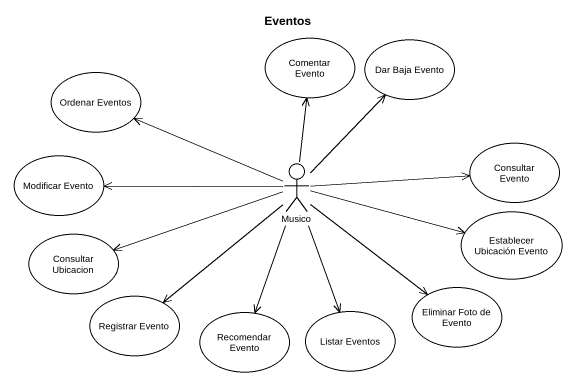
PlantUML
@startuml
title Eventos
usecase "Ordenar Eventos" as Ordenar_Eventos
usecase "Comentar Evento" as Comentar_Evento
usecase "Dar Baja Evento" as Dar_Baja_Evento
usecase "Consultar Evento" as Consultar_Evento
usecase "Modificar Evento" as Modificar_Evento
actor Musico
usecase "Establecer Ubicación Evento" as Establecer_Ubicación_Evento
usecase "Consultar Ubicacion" as Consultar_Ubicacion
usecase "Registrar Evento" as Registrar_Evento
usecase "Eliminar Foto de Evento" as Eliminar_Foto_de_Evento
usecase "Recomendar Evento" as Recomendar_Evento
usecase "Listar Eventos" as Listar_Eventos
Musico -left-> Ordenar_Eventos
Musico -up-> Comentar_Evento
Musico -up-> Dar_Baja_Evento
Musico -right-> Consultar_Evento
Musico -left-> Modificar_Evento
Musico -right-> Establecer_Ubicación_Evento
Musico -left-> Consultar_Ubicacion
Musico --> Registrar_Evento
Musico --> Eliminar_Foto_de_Evento
Musico --> Recomendar_Evento
Musico --> Listar_Eventos
@enduml
